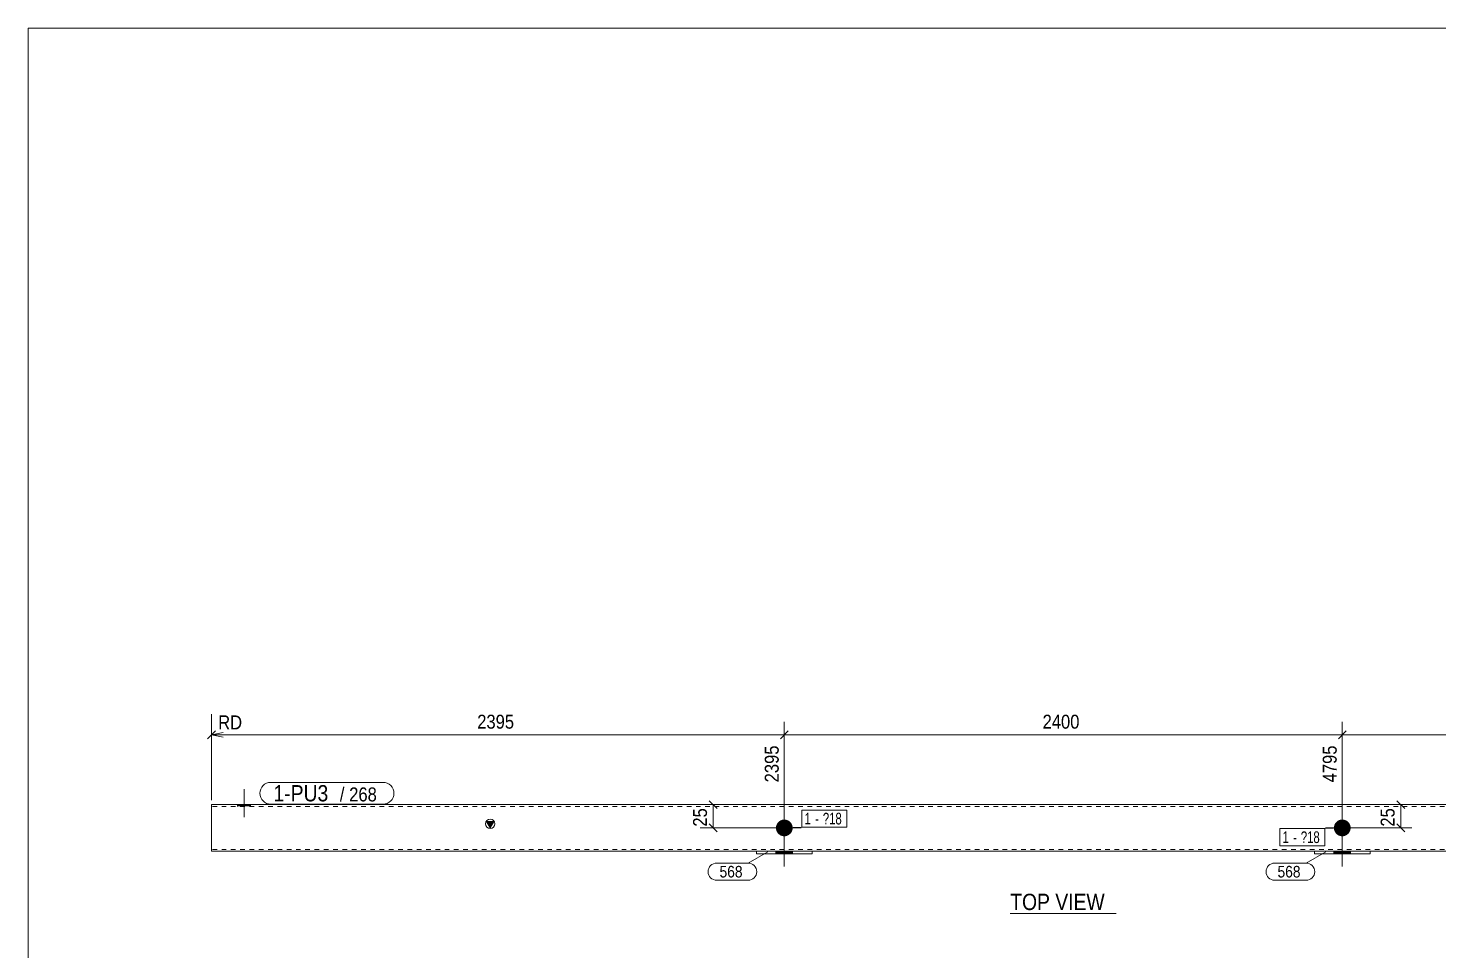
# Model space of a CAD drawing. Header units: millimetres. Extents: x 2 to 579, y 1 to 405.
# Drawn here: x 5 to 308.6, y 206.5 to 405 of the extents above; entities that cross this region are included whole.
import ezdxf

# ---------------------------------------------------------------- set-up
doc = ezdxf.new("R2010")
doc.units = ezdxf.units.MM
doc.linetypes.add('XKITLINE00', pattern=[0])
doc.linetypes.add('XKITLINE01', pattern=[4, 1, -1, 1, -1])
for name, color, linetype, lineweight in [('Bolt', 3, 'Continuous', 0), ('BoltMark', 7, 'Continuous', 0), ('Dimensions', 7, 'Continuous', 0), ('DrawingSheet', 5, 'Continuous', 0), ('OtherObjectType', 7, 'Continuous', 0), ('Part', 2, 'Continuous', 0), ('PartMark', 7, 'Continuous', 0)]:
    doc.layers.add(name, color=color, linetype=linetype, lineweight=lineweight)
doc.styles.add('ARIAL', font='ARIAL.TTF')
doc.styles.add('ARIAL_NARROW', font='ARIALN.TTF')

# ---------------------------------------------------------------- blocks, each defined once
blk = doc.blocks.new('*A10')
at = {"layer": 'Bolt'}
blk.add_hatch(color=3, dxfattribs=at).paths.add_polyline_path([(165.94, 232.99), (165.95, 233.04), (165.95, 233.08), (165.95, 233.13), (165.96, 233.17), (165.96, 233.21), (165.97, 233.26), (165.98, 233.3), (165.99, 233.34), (166, 233.39), (166.01, 233.43), (166.02, 233.47), (166.03, 233.51), (166.05, 233.56), (166.06, 233.6), (166.08, 233.64), (166.1, 233.68), (166.12, 233.72), (166.14, 233.76), (166.16, 233.8), (166.18, 233.84), (166.2, 233.88), (166.22, 233.91), (166.25, 233.95), (166.27, 233.99), (166.3, 234.02), (166.32, 234.06), (166.35, 234.09), (166.38, 234.13), (166.41, 234.16), (166.44, 234.19), (166.47, 234.22), (166.5, 234.25), (166.54, 234.28), (166.57, 234.31), (166.6, 234.34), (166.64, 234.37), (166.67, 234.4), (166.71, 234.42), (166.74, 234.45), (166.78, 234.47), (166.82, 234.49), (166.86, 234.52), (166.9, 234.54), (166.93, 234.56), (166.97, 234.58), (167.01, 234.6), (167.06, 234.61), (167.1, 234.63), (167.14, 234.64), (167.18, 234.66), (167.22, 234.67), (167.26, 234.68), (167.31, 234.7), (167.35, 234.71), (167.39, 234.72), (167.44, 234.72), (167.48, 234.73), (167.52, 234.74), (167.57, 234.74), (167.61, 234.75), (167.66, 234.75), (167.7, 234.75), (167.74, 234.75), (167.79, 234.75), (167.83, 234.75), (167.88, 234.75), (167.92, 234.74), (167.96, 234.74), (168.01, 234.73), (168.05, 234.72), (168.1, 234.72), (168.14, 234.71), (168.18, 234.7), (168.22, 234.68), (168.27, 234.67), (168.31, 234.66), (168.35, 234.64), (168.39, 234.63), (168.43, 234.61), (168.47, 234.6), (168.51, 234.58), (168.55, 234.56), (168.59, 234.54), (168.63, 234.52), (168.67, 234.49), (168.71, 234.47), (168.74, 234.45), (168.78, 234.42), (168.82, 234.4), (168.85, 234.37), (168.89, 234.34), (168.92, 234.31), (168.95, 234.28), (168.99, 234.25), (169.02, 234.22), (169.05, 234.19), (169.08, 234.16), (169.11, 234.13), (169.14, 234.09), (169.16, 234.06), (169.19, 234.02), (169.22, 233.99), (169.24, 233.95), (169.26, 233.91), (169.29, 233.88), (169.31, 233.84), (169.33, 233.8), (169.35, 233.76), (169.37, 233.72), (169.39, 233.68), (169.41, 233.64), (169.42, 233.6), (169.44, 233.56), (169.45, 233.51), (169.47, 233.47), (169.48, 233.43), (169.49, 233.39), (169.5, 233.34), (169.51, 233.3), (169.52, 233.26), (169.52, 233.21), (169.53, 233.17), (169.54, 233.13), (169.54, 233.08), (169.54, 233.04), (169.54, 232.99), (169.54, 232.95), (169.54, 232.91), (169.54, 232.86), (169.54, 232.82), (169.54, 232.77), (169.53, 232.73), (169.52, 232.69), (169.52, 232.64), (169.51, 232.6), (169.5, 232.56), (169.49, 232.51), (169.48, 232.47), (169.47, 232.43), (169.45, 232.39), (169.44, 232.34), (169.42, 232.3), (169.41, 232.26), (169.39, 232.22), (169.37, 232.18), (169.35, 232.14), (169.33, 232.1), (169.31, 232.06), (169.29, 232.02), (169.26, 231.99), (169.24, 231.95), (169.22, 231.91), (169.19, 231.88), (169.16, 231.84), (169.14, 231.81), (169.11, 231.77), (169.08, 231.74), (169.05, 231.71), (169.02, 231.68), (168.99, 231.65), (168.95, 231.62), (168.92, 231.59), (168.89, 231.56), (168.85, 231.53), (168.82, 231.5), (168.78, 231.48), (168.74, 231.45), (168.71, 231.43), (168.67, 231.41), (168.63, 231.38), (168.59, 231.36), (168.55, 231.34), (168.51, 231.32), (168.47, 231.3), (168.43, 231.29), (168.39, 231.27), (168.35, 231.26), (168.31, 231.24), (168.27, 231.23), (168.22, 231.22), (168.18, 231.2), (168.14, 231.19), (168.1, 231.18), (168.05, 231.18), (168.01, 231.17), (167.96, 231.16), (167.92, 231.16), (167.88, 231.15), (167.83, 231.15), (167.79, 231.15), (167.74, 231.15), (167.7, 231.15), (167.66, 231.15), (167.61, 231.15), (167.57, 231.16), (167.52, 231.16), (167.48, 231.17), (167.44, 231.18), (167.39, 231.18), (167.35, 231.19), (167.31, 231.2), (167.26, 231.22), (167.22, 231.23), (167.18, 231.24), (167.14, 231.26), (167.1, 231.27), (167.06, 231.29), (167.01, 231.3), (166.97, 231.32), (166.93, 231.34), (166.9, 231.36), (166.86, 231.38), (166.82, 231.41), (166.78, 231.43), (166.74, 231.45), (166.71, 231.48), (166.67, 231.5), (166.64, 231.53), (166.6, 231.56), (166.57, 231.59), (166.54, 231.62), (166.5, 231.65), (166.47, 231.68), (166.44, 231.71), (166.41, 231.74), (166.38, 231.77), (166.35, 231.81), (166.32, 231.84), (166.3, 231.88), (166.27, 231.91), (166.25, 231.95), (166.22, 231.99), (166.2, 232.02), (166.18, 232.06), (166.16, 232.1), (166.14, 232.14), (166.12, 232.18), (166.1, 232.22), (166.08, 232.26), (166.06, 232.3), (166.05, 232.34), (166.03, 232.39), (166.02, 232.43), (166.01, 232.47), (166, 232.51), (165.99, 232.56), (165.98, 232.6), (165.97, 232.64), (165.96, 232.69), (165.96, 232.73), (165.95, 232.77), (165.95, 232.82), (165.95, 232.86), (165.94, 232.91), (165.94, 232.95)], flags=17)
at = {"layer": 'Bolt', "color": 3, "linetype": 'XKITLINE00', "lineweight": 0}
for p, q in [((167.74, 229.35), (167.74, 236.55)), ((171.34, 232.95), (164.14, 232.95))]:
    blk.add_line(p, q, dxfattribs=at)
blk = doc.blocks.new('*A11')
at = {"layer": 'Bolt'}
blk.add_hatch(color=3, dxfattribs=at).paths.add_polyline_path([(286.04, 232.99), (286.05, 233.04), (286.05, 233.08), (286.05, 233.13), (286.06, 233.17), (286.06, 233.21), (286.07, 233.26), (286.08, 233.3), (286.09, 233.34), (286.1, 233.39), (286.11, 233.43), (286.12, 233.47), (286.13, 233.51), (286.15, 233.56), (286.16, 233.6), (286.18, 233.64), (286.2, 233.68), (286.22, 233.72), (286.24, 233.76), (286.26, 233.8), (286.28, 233.84), (286.3, 233.88), (286.32, 233.91), (286.35, 233.95), (286.37, 233.99), (286.4, 234.02), (286.42, 234.06), (286.45, 234.09), (286.48, 234.13), (286.51, 234.16), (286.54, 234.19), (286.57, 234.22), (286.6, 234.25), (286.64, 234.28), (286.67, 234.31), (286.7, 234.34), (286.74, 234.37), (286.77, 234.4), (286.81, 234.42), (286.84, 234.45), (286.88, 234.47), (286.92, 234.49), (286.96, 234.52), (287, 234.54), (287.03, 234.56), (287.07, 234.58), (287.11, 234.6), (287.16, 234.61), (287.2, 234.63), (287.24, 234.64), (287.28, 234.66), (287.32, 234.67), (287.36, 234.68), (287.41, 234.7), (287.45, 234.71), (287.49, 234.72), (287.54, 234.72), (287.58, 234.73), (287.62, 234.74), (287.67, 234.74), (287.71, 234.75), (287.76, 234.75), (287.8, 234.75), (287.84, 234.75), (287.89, 234.75), (287.93, 234.75), (287.98, 234.75), (288.02, 234.74), (288.06, 234.74), (288.11, 234.73), (288.15, 234.72), (288.2, 234.72), (288.24, 234.71), (288.28, 234.7), (288.32, 234.68), (288.37, 234.67), (288.41, 234.66), (288.45, 234.64), (288.49, 234.63), (288.53, 234.61), (288.57, 234.6), (288.61, 234.58), (288.65, 234.56), (288.69, 234.54), (288.73, 234.52), (288.77, 234.49), (288.81, 234.47), (288.84, 234.45), (288.88, 234.42), (288.92, 234.4), (288.95, 234.37), (288.99, 234.34), (289.02, 234.31), (289.05, 234.28), (289.09, 234.25), (289.12, 234.22), (289.15, 234.19), (289.18, 234.16), (289.21, 234.13), (289.24, 234.09), (289.26, 234.06), (289.29, 234.02), (289.32, 233.99), (289.34, 233.95), (289.36, 233.91), (289.39, 233.88), (289.41, 233.84), (289.43, 233.8), (289.45, 233.76), (289.47, 233.72), (289.49, 233.68), (289.51, 233.64), (289.52, 233.6), (289.54, 233.56), (289.55, 233.51), (289.57, 233.47), (289.58, 233.43), (289.59, 233.39), (289.6, 233.34), (289.61, 233.3), (289.62, 233.26), (289.62, 233.21), (289.63, 233.17), (289.64, 233.13), (289.64, 233.08), (289.64, 233.04), (289.64, 232.99), (289.64, 232.95), (289.64, 232.91), (289.64, 232.86), (289.64, 232.82), (289.64, 232.77), (289.63, 232.73), (289.62, 232.69), (289.62, 232.64), (289.61, 232.6), (289.6, 232.56), (289.59, 232.51), (289.58, 232.47), (289.57, 232.43), (289.55, 232.39), (289.54, 232.34), (289.52, 232.3), (289.51, 232.26), (289.49, 232.22), (289.47, 232.18), (289.45, 232.14), (289.43, 232.1), (289.41, 232.06), (289.39, 232.02), (289.36, 231.99), (289.34, 231.95), (289.32, 231.91), (289.29, 231.88), (289.26, 231.84), (289.24, 231.81), (289.21, 231.77), (289.18, 231.74), (289.15, 231.71), (289.12, 231.68), (289.09, 231.65), (289.05, 231.62), (289.02, 231.59), (288.99, 231.56), (288.95, 231.53), (288.92, 231.5), (288.88, 231.48), (288.84, 231.45), (288.81, 231.43), (288.77, 231.41), (288.73, 231.38), (288.69, 231.36), (288.65, 231.34), (288.61, 231.32), (288.57, 231.3), (288.53, 231.29), (288.49, 231.27), (288.45, 231.26), (288.41, 231.24), (288.37, 231.23), (288.32, 231.22), (288.28, 231.2), (288.24, 231.19), (288.2, 231.18), (288.15, 231.18), (288.11, 231.17), (288.06, 231.16), (288.02, 231.16), (287.98, 231.15), (287.93, 231.15), (287.89, 231.15), (287.84, 231.15), (287.8, 231.15), (287.76, 231.15), (287.71, 231.15), (287.67, 231.16), (287.62, 231.16), (287.58, 231.17), (287.54, 231.18), (287.49, 231.18), (287.45, 231.19), (287.41, 231.2), (287.36, 231.22), (287.32, 231.23), (287.28, 231.24), (287.24, 231.26), (287.2, 231.27), (287.16, 231.29), (287.11, 231.3), (287.07, 231.32), (287.03, 231.34), (287, 231.36), (286.96, 231.38), (286.92, 231.41), (286.88, 231.43), (286.84, 231.45), (286.81, 231.48), (286.77, 231.5), (286.74, 231.53), (286.7, 231.56), (286.67, 231.59), (286.64, 231.62), (286.6, 231.65), (286.57, 231.68), (286.54, 231.71), (286.51, 231.74), (286.48, 231.77), (286.45, 231.81), (286.42, 231.84), (286.4, 231.88), (286.37, 231.91), (286.35, 231.95), (286.32, 231.99), (286.3, 232.02), (286.28, 232.06), (286.26, 232.1), (286.24, 232.14), (286.22, 232.18), (286.2, 232.22), (286.18, 232.26), (286.16, 232.3), (286.15, 232.34), (286.13, 232.39), (286.12, 232.43), (286.11, 232.47), (286.1, 232.51), (286.09, 232.56), (286.08, 232.6), (286.07, 232.64), (286.06, 232.69), (286.06, 232.73), (286.05, 232.77), (286.05, 232.82), (286.05, 232.86), (286.04, 232.91), (286.04, 232.95)], flags=17)
at = {"layer": 'Bolt', "color": 3, "linetype": 'XKITLINE00', "lineweight": 0}
for p, q in [((287.84, 229.35), (287.84, 236.55)), ((291.44, 232.95), (284.24, 232.95))]:
    blk.add_line(p, q, dxfattribs=at)
blk = doc.blocks.new('*A12')
at = {"layer": 'Bolt'}
blk.add_hatch(color=3, dxfattribs=at).paths.add_polyline_path([(50.05, 237.59), (50.05, 237.95), (52.85, 237.95), (52.85, 237.59)], flags=17)
blk.add_hatch(color=3, dxfattribs=at).paths.add_polyline_path([(50.05, 237.59), (50.05, 237.95), (52.85, 237.95), (52.85, 237.59)], flags=17)
at = {"layer": 'Bolt', "color": 3, "linetype": 'XKITLINE00', "lineweight": 0}
for p, q in [((51.45, 235.27), (51.45, 241.27)), ((51.45, 235.27), (51.45, 241.27)), ((50.05, 237.59), (50.05, 237.95)), ((50.05, 237.59), (50.05, 237.95)), ((52.85, 237.59), (52.85, 237.95)), ((52.85, 237.59), (52.85, 237.95))]:
    blk.add_line(p, q, dxfattribs=at)
blk = doc.blocks.new('*A14')
at = {"layer": 'Bolt'}
blk.add_hatch(color=3, dxfattribs=at).paths.add_polyline_path([(286.04, 227.35), (286.04, 227.95), (289.64, 227.95), (289.64, 227.35)], flags=17)
at = {"layer": 'Bolt', "color": 3, "linetype": 'XKITLINE00', "lineweight": 0}
for p, q in [((286.04, 227.95), (286.04, 227.35)), ((287.84, 230.65), (287.84, 224.65)), ((289.64, 227.95), (289.64, 227.35))]:
    blk.add_line(p, q, dxfattribs=at)
blk = doc.blocks.new('*A15')
at = {"layer": 'Bolt'}
blk.add_hatch(color=3, dxfattribs=at).paths.add_polyline_path([(165.94, 227.35), (165.94, 227.95), (169.54, 227.95), (169.54, 227.35)], flags=17)
at = {"layer": 'Bolt', "color": 3, "linetype": 'XKITLINE00', "lineweight": 0}
for p, q in [((165.94, 227.95), (165.94, 227.35)), ((167.74, 230.65), (167.74, 224.65)), ((169.54, 227.95), (169.54, 227.35))]:
    blk.add_line(p, q, dxfattribs=at)
blk = doc.blocks.new('*A16')
at = {"layer": 'Part'}
blk.add_hatch(color=2, dxfattribs=at).paths.add_polyline_path([(103.65, 234.35), (105.25, 234.35), (104.45, 232.95)], flags=17)
at = {"layer": 'Part', "color": 2, "linetype": 'XKITLINE00', "lineweight": 0}
for p, q in [((44.45, 227.95), (44.45, 237.95)), ((44.45, 237.95), (107.64, 237.95)), ((107.74, 237.95), (227.74, 237.95)), ((227.84, 237.95), (347.84, 237.95)), ((104.45, 232.95), (103.65, 234.35)), ((103.65, 234.35), (105.25, 234.35)), ((105.25, 234.35), (104.45, 232.95)), ((107.64, 227.95), (44.45, 227.95)), ((227.74, 227.95), (107.74, 227.95)), ((347.84, 227.95), (227.84, 227.95))]:
    blk.add_line(p, q, dxfattribs=at)
at = {"layer": 'Part', "color": 7, "linetype": 'XKITLINE01', "lineweight": 0}
for p, q in [((107.64, 237.59), (44.45, 237.59)), ((227.74, 237.59), (107.74, 237.59)), ((347.84, 237.59), (227.84, 237.59)), ((107.64, 228.31), (44.45, 228.31)), ((227.74, 228.31), (107.74, 228.31)), ((347.84, 228.31), (227.84, 228.31))]:
    blk.add_line(p, q, dxfattribs=at)
at = {"layer": 'Part', "color": 2, "linetype": 'XKITLINE00', "lineweight": 0}
blk.add_circle((104.45, 233.85), 1, dxfattribs=at)
blk = doc.blocks.new('*A17')
at = {"layer": 'Part', "color": 2, "linetype": 'XKITLINE00', "lineweight": 0}
for p, q in [((281.84, 227.35), (281.84, 227.95)), ((293.84, 227.35), (293.84, 227.95)), ((293.84, 227.35), (281.84, 227.35))]:
    blk.add_line(p, q, dxfattribs=at)
at = {"layer": 'Part', "color": 7, "linetype": 'XKITLINE01', "lineweight": 0}
blk.add_line((281.84, 227.95), (293.84, 227.95), dxfattribs=at)
blk = doc.blocks.new('*A18')
at = {"layer": 'Part', "color": 2, "linetype": 'XKITLINE00', "lineweight": 0}
for p, q in [((161.74, 227.35), (161.74, 227.95)), ((173.74, 227.35), (173.74, 227.95)), ((173.74, 227.35), (161.74, 227.35))]:
    blk.add_line(p, q, dxfattribs=at)
at = {"layer": 'Part', "color": 7, "linetype": 'XKITLINE01', "lineweight": 0}
blk.add_line((161.74, 227.95), (173.74, 227.95), dxfattribs=at)
blk = doc.blocks.new('*A19')
at = {"layer": 'DrawingSheet', "color": 5, "linetype": 'XKITLINE00', "lineweight": 0}
for p, q in [((579, 405), (5, 405)), ((5, 405), (5, 5))]:
    blk.add_line(p, q, dxfattribs=at)
blk = doc.blocks.new('*A48')
at = {"layer": 'Dimensions', "color": 7, "linetype": 'XKITLINE00', "lineweight": 0}
for p, q in [((288.84, 237.95), (302.85, 237.95)), ((299.6, 238.8), (301.3, 237.1)), ((300.45, 232.95), (300.45, 237.95)), ((299.6, 233.8), (301.3, 232.1)), ((288.84, 232.95), (302.85, 232.95))]:
    blk.add_line(p, q, dxfattribs=at)
at = {"layer": 'Dimensions', "color": 3}
for p in [(300.45, 237.95), (300.45, 232.95)]:
    blk.add_point(p, dxfattribs=at)
at = {"layer": 'Dimensions', "color": 3, "style": 'ARIAL', "width": 0.85}
blk.add_text('25', height=3, rotation=90.0002, dxfattribs=at).set_placement((299.1, 233.22))
blk = doc.blocks.new('*A49')
at = {"layer": 'Dimensions', "color": 7, "linetype": 'XKITLINE00', "lineweight": 0}
for p, q in [((166.74, 237.95), (149.6, 237.95)), ((151.6, 238.8), (153.3, 237.1)), ((152.45, 232.95), (152.45, 237.95)), ((151.6, 233.8), (153.3, 232.1)), ((166.74, 232.95), (149.6, 232.95))]:
    blk.add_line(p, q, dxfattribs=at)
at = {"layer": 'Dimensions', "color": 3}
for p in [(152.45, 237.95), (152.45, 232.95)]:
    blk.add_point(p, dxfattribs=at)
at = {"layer": 'Dimensions', "color": 3, "style": 'ARIAL', "width": 0.85}
blk.add_text('25', height=3, rotation=90.0002, dxfattribs=at).set_placement((151.1, 233.22))
blk = doc.blocks.new('*A50')
at = {"layer": 'Dimensions', "color": 7, "linetype": 'XKITLINE00', "lineweight": 0}
for p, q in [((44.45, 238.95), (44.45, 257.45)), ((44.45, 238.95), (44.45, 255.8)), ((167.74, 233.95), (167.74, 255.8)), ((45.3, 253.8), (43.6, 252.1)), ((46.95, 253.45), (44.45, 252.95)), ((44.45, 252.95), (167.74, 252.95)), ((46.95, 252.45), (44.45, 252.95)), ((51.67, 252.95), (44.45, 252.95)), ((168.59, 253.8), (166.9, 252.1))]:
    blk.add_line(p, q, dxfattribs=at)
at = {"layer": 'Dimensions', "color": 3}
for p in [(44.45, 252.95), (167.74, 252.95)]:
    blk.add_point(p, dxfattribs=at)
at = {"layer": 'Dimensions', "color": 7}
blk.add_point((44.45, 252.95), dxfattribs=at)
at = {"layer": 'Dimensions', "color": 3, "style": 'ARIAL', "width": 0.85}
for s, p in [('RD', (45.89, 254.15)), ('2395', (101.65, 254.3))]:
    blk.add_text(s, height=3, dxfattribs=at).set_placement(p)
blk.add_text('2395', height=3, rotation=90.0002, dxfattribs=at).set_placement((166.54, 242.75))
blk = doc.blocks.new('*A51')
at = {"layer": 'Dimensions', "color": 7, "linetype": 'XKITLINE00', "lineweight": 0}
for p, q in [((167.74, 233.95), (167.74, 255.8)), ((287.84, 233.95), (287.84, 255.8)), ((168.59, 253.8), (166.9, 252.1)), ((167.74, 252.95), (287.84, 252.95)), ((288.69, 253.8), (287, 252.1))]:
    blk.add_line(p, q, dxfattribs=at)
at = {"layer": 'Dimensions', "color": 3}
for p in [(167.74, 252.95), (287.84, 252.95)]:
    blk.add_point(p, dxfattribs=at)
at = {"layer": 'Dimensions', "color": 3, "style": 'ARIAL', "width": 0.85}
blk.add_text('2400', height=3, dxfattribs=at).set_placement((223.34, 254.3))
blk.add_text('4795', height=3, rotation=90.0002, dxfattribs=at).set_placement((286.64, 242.75))
blk = doc.blocks.new('*A52')
at = {"layer": 'Dimensions', "color": 7, "linetype": 'XKITLINE00', "lineweight": 0}
for p, q in [((287.84, 233.95), (287.84, 255.8)), ((411.14, 238.95), (411.14, 255.8)), ((288.69, 253.8), (287, 252.1)), ((287.84, 252.95), (411.14, 252.95)), ((411.99, 253.8), (410.29, 252.1))]:
    blk.add_line(p, q, dxfattribs=at)
at = {"layer": 'Dimensions', "color": 3}
for p in [(287.84, 252.95), (411.14, 252.95)]:
    blk.add_point(p, dxfattribs=at)
at = {"layer": 'Dimensions', "color": 3, "style": 'ARIAL', "width": 0.85}
blk.add_text('2395', height=3, dxfattribs=at).set_placement((345.04, 254.3))
blk.add_text('7190', height=3, rotation=90.0002, dxfattribs=at).set_placement((409.94, 242.75))
blk = doc.blocks.new('*A53')
at = {"layer": 'BoltMark', "color": 7, "linetype": 'XKITLINE00', "lineweight": 0}
for p, q in [((274.39, 232.8), (284.08, 232.8)), ((274.39, 229.1), (274.39, 232.8)), ((287.84, 232.95), (284.08, 232.8)), ((284.08, 229.1), (284.08, 232.8)), ((274.39, 229.1), (284.08, 229.1))]:
    blk.add_line(p, q, dxfattribs=at)
at = {"layer": 'BoltMark', "color": 3, "style": 'ARIAL_NARROW', "width": 0.85}
for s, p in [('1', (274.99, 229.7)), ('-', (277.26, 229.7)), ('?18', (278.92, 229.7))]:
    blk.add_text(s, height=2.5, dxfattribs=at).set_placement(p)
blk = doc.blocks.new('*A54')
at = {"layer": 'BoltMark', "color": 7, "linetype": 'XKITLINE00', "lineweight": 0}
for p, q in [((171.51, 236.8), (181.2, 236.8)), ((171.51, 233.1), (171.51, 236.8)), ((181.2, 233.1), (181.2, 236.8)), ((167.74, 232.95), (171.51, 233.1)), ((171.51, 233.1), (181.2, 233.1))]:
    blk.add_line(p, q, dxfattribs=at)
at = {"layer": 'BoltMark', "color": 3, "style": 'ARIAL_NARROW', "width": 0.85}
for s, p in [('1', (172.11, 233.7)), ('-', (174.38, 233.7)), ('?18', (176.04, 233.7))]:
    blk.add_text(s, height=2.5, dxfattribs=at).set_placement(p)
blk = doc.blocks.new('*A55')
at = {"layer": 'PartMark', "color": 7, "linetype": 'XKITLINE00', "lineweight": 0}
for p, q in [((164.2, 227.77), (159.96, 225.38)), ((153.2, 225.38), (159.96, 225.38)), ((153.2, 221.68), (159.96, 221.68))]:
    blk.add_line(p, q, dxfattribs=at)
for centre, start, end in [((153.2, 223.53), 90, 270), ((159.96, 223.53), 270, 90)]:
    blk.add_arc(centre, 1.85, start, end, dxfattribs=at)
at = {"layer": 'PartMark', "color": 3, "style": 'ARIAL', "width": 0.85}
blk.add_text('568', height=2.5, dxfattribs=at).set_placement((153.8, 222.28))
blk = doc.blocks.new('*A56')
at = {"layer": 'PartMark', "color": 7, "linetype": 'XKITLINE00', "lineweight": 0}
for p, q in [((284.3, 227.77), (280.06, 225.38)), ((273.3, 225.38), (280.06, 225.38)), ((273.3, 221.68), (280.06, 221.68))]:
    blk.add_line(p, q, dxfattribs=at)
for centre, start, end in [((273.3, 223.53), 90, 270), ((280.06, 223.53), 270, 90)]:
    blk.add_arc(centre, 1.85, start, end, dxfattribs=at)
at = {"layer": 'PartMark', "color": 3, "style": 'ARIAL', "width": 0.85}
blk.add_text('568', height=2.5, dxfattribs=at).set_placement((273.9, 222.28))
blk = doc.blocks.new('*A57')
at = {"layer": 'PartMark', "color": 7, "linetype": 'XKITLINE00', "lineweight": 0}
for p, q in [((57.2, 242.75), (81.37, 242.75)), ((57.2, 238.05), (81.37, 238.05))]:
    blk.add_line(p, q, dxfattribs=at)
for centre, start, end in [((57.2, 240.4), 90, 270), ((81.37, 240.4), 270, 90)]:
    blk.add_arc(centre, 2.35, start, end, dxfattribs=at)
at = {"layer": 'PartMark', "color": 1, "style": 'ARIAL', "width": 0.85}
blk.add_text('1-PU3', height=3.5, dxfattribs=at).set_placement((57.8, 238.65))
at = {"layer": 'PartMark', "color": 3, "style": 'ARIAL', "width": 0.85}
for s, p in [('/', (72.08, 238.65)), ('268', (74.09, 238.65))]:
    blk.add_text(s, height=3, dxfattribs=at).set_placement(p)
blk = doc.blocks.new('*A58')
at = {"layer": 'OtherObjectType', "color": 7, "linetype": 'XKITLINE00', "lineweight": 0}
blk.add_line((216.38, 214.53), (239.2, 214.53), dxfattribs=at)
at = {"layer": 'OtherObjectType', "color": 7, "style": 'ARIAL', "width": 0.85}
blk.add_text('TOP VIEW', height=3.5, dxfattribs=at).set_placement((216.38, 215.28))

msp = doc.modelspace()

# ---------------------------------------------------------------- block references
at = {"lineweight": 0}
for name in ['*A19', '*A50', '*A51', '*A52', '*A12', '*A57', '*A49', '*A48', '*A10', '*A54', '*A11', '*A53', '*A55', '*A18', '*A15', '*A56', '*A17', '*A14', '*A58']:
    msp.add_blockref(name, (0, 0), dxfattribs=at)
at = {"layer": 'Part', "lineweight": 0}
msp.add_blockref('*A16', (0, 0), dxfattribs=at)

doc.saveas('drawing.dxf')
